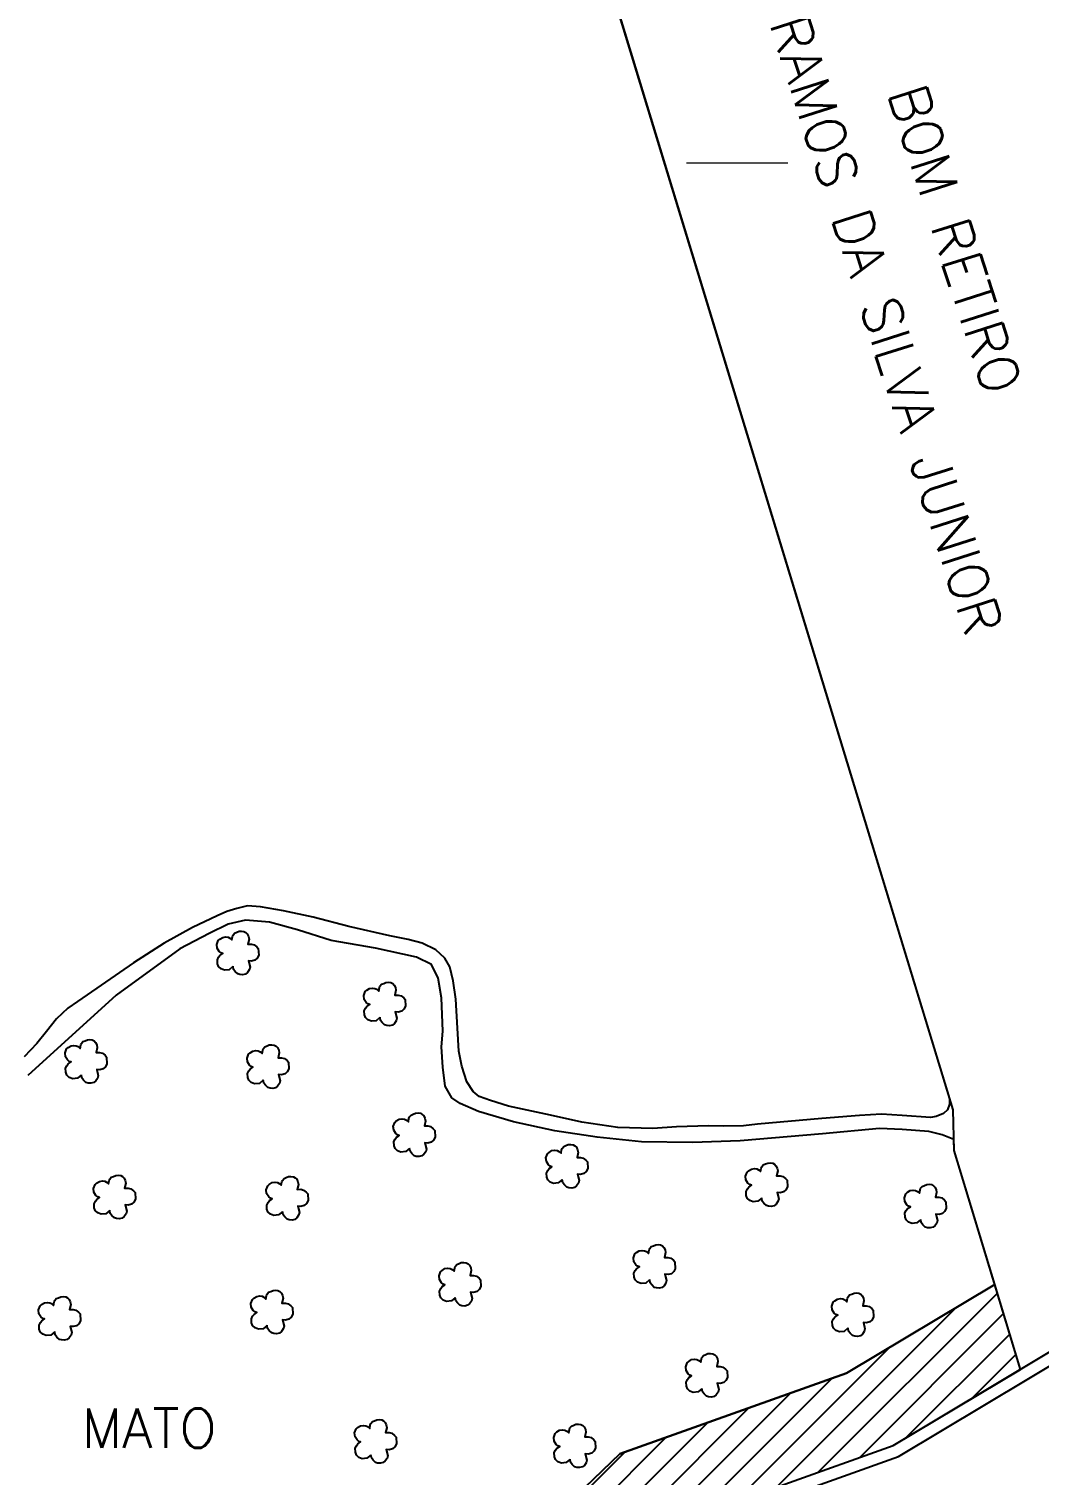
# Model space of a CAD drawing. Header units: millimetres. Extents: x 732555 to 734655, y 7802962 to 7805932.
# Drawn here: x 733941.8 to 734276.1, y 7804365.7 to 7804844.3 of the extents above; entities that cross this region are included whole.
import ezdxf

# ---------------------------------------------------------------- set-up
doc = ezdxf.new("R2010")
doc.units = ezdxf.units.MM
doc.linetypes.add('CONTINUO', pattern=[0])
for name, color, linetype in [('0114000267', 1, 'Continuous'), ('0114000267005', 5, 'Continuous'), ('APP', 1, 'Continuous'), ('CORREGO', 5, 'Continuous'), ('MATO', 3, 'Continuous'), ('TEXTO CONFRONTANTES', 7, 'Continuous')]:
    doc.layers.add(name, color=color, linetype=linetype)
doc.layers.add('MALHA', color=8, linetype='Continuous', lineweight=9)
doc.layers.add('TEXTO_DIVERSOS', color=7, linetype='Continuous', lineweight=5)
doc.styles.add('Simplex', font='simplex.shx')

msp = doc.modelspace()

# ---------------------------------------------------------------- hatches: boundary and pattern name
at = {"layer": 'APP', "linetype": 'Continuous'}
h = msp.add_hatch(dxfattribs=at)
h.set_pattern_fill('ANSI31', color=256, scale=50)
h.set_pattern_definition([(45, (-49.632, -43.423), (-4.4194173824, 4.4194173824), [])])
h.paths.add_polyline_path([(733410.27, 7804759.64), (733403.93, 7804778.77), (733397.7, 7804797.6), (733344.27, 7804799.87), (733355.33, 7804766.5), (733319.29, 7804710.04), (733255.45, 7804691.71), (733218.71, 7804609.03), (733187.55, 7804556.3), (733150.22, 7804521.45), (733055.07, 7804484.16), (732904.76, 7804398.19), (732891.74, 7804357.26), (732935.68, 7804295.84), (733002.8, 7804211.01), (733044.67, 7804161.66), (733064.66, 7804142.03), (733112.35, 7804135.47), (733244.82, 7804135.33), (733284.87, 7804054.76), (733316.31, 7803985.47), (733379.78, 7803990.51), (733504.74, 7804072.64), (733487.04, 7804096.91), (733369.73, 7804019.8), (733363.03, 7804020.18), (733369.09, 7804029.18), (733370.12, 7804037.91), (733367.73, 7804030.71), (733363.83, 7804025.38), (733358.26, 7804022.22), (733351.93, 7804021.78), (733346.22, 7804023.53), (733340.99, 7804026.69), (733326.28, 7804039.03), (733316.7, 7804051.19), (733310, 7804064.66), (733301, 7804084.78), (733291.04, 7804106.72), (733283.89, 7804120.99), (733280.99, 7804128.42), (733280.02, 7804141.31), (733281.72, 7804147.5), (733284.26, 7804153.87), (733286.55, 7804159.57), (733287.37, 7804164.38), (733287.18, 7804168.27), (733286.16, 7804170.91), (733284.48, 7804172.35), (733281.25, 7804173.01), (733276.95, 7804172.12), (733272.01, 7804169.56), (733267.25, 7804165.95), (733258.07, 7804158.22), (733248.65, 7804153.87), (733242.75, 7804154.56), (733229.47, 7804159.18), (733222.99, 7804161.3), (733200.46, 7804164.99), (733176.24, 7804168.38), (733161.12, 7804172.55), (733147.07, 7804173.64), (733132.26, 7804171.66), (733124.11, 7804171.3), (733108.09, 7804173.76), (733075.86, 7804188.75), (733060.83, 7804197.2), (733041.4, 7804213.19), (733023.47, 7804233.15), (733003.3, 7804259.11), (732990.67, 7804276.88), (732972.96, 7804302.16), (732955.6, 7804323.58), (732946.75, 7804335.21), (732941.21, 7804346.62), (732937.73, 7804365.82), (732939.2, 7804376.54), (732943.61, 7804388.54), (732951.81, 7804398.04), (732963.03, 7804405.01), (732992.25, 7804420.65), (733021.73, 7804436.94), (733063.83, 7804457.74), (733095.29, 7804472.14), (733129.3, 7804487.81), (733155.27, 7804498.01), (733168.79, 7804501.78), (733174.31, 7804502.59), (733188.35, 7804500.4), (733192.31, 7804498.88), (733203.44, 7804493.92), (733206.74, 7804493.06), (733212.83, 7804492.7), (733214.44, 7804493.49), (733218.85, 7804499), (733225.82, 7804512.96), (733234.31, 7804529.71), (733241.6, 7804538.95), (733246.75, 7804546.08), (733247.68, 7804549.28), (733247.8, 7804552.6), (733246.89, 7804555.87), (733245.57, 7804559.91), (733242.47, 7804569.65), (733242.36, 7804575.16), (733243.82, 7804581.03), (733249.8, 7804594.85), (733267.74, 7804631.37), (733274.13, 7804640.27), (733288.46, 7804654.59), (733302.09, 7804665.91), (733315.02, 7804674.42), (733333.39, 7804682.36), (733343.85, 7804686.89), (733355.74, 7804696.93), (733366.96, 7804705.02), (733371.7, 7804706.59), (733376.31, 7804706.44)])
h.paths.add_polyline_path([(733883.15, 7804225.56), (733942.09, 7804233.67), (734082.37, 7804282.42), (734110.69, 7804306.12), (734156.11, 7804349.81), (734227.8, 7804375.4), (734269.92, 7804400.62), (734261.4, 7804428.78), (734212.37, 7804399.42), (734137.4, 7804372.66), (734088.08, 7804325.23), (734064.77, 7804305.71), (733930.46, 7804259.04), (733875.49, 7804243.27), (733870.06, 7804242.84), (733844.82, 7804239.55), (733827.78, 7804237.97), (733809.55, 7804237.18), (733806.89, 7804237.48), (733750.62, 7804228.43), (733750.09, 7804225.5), (733748.06, 7804221.66), (733745.78, 7804218.66), (733742.09, 7804216.44), (733735.66, 7804216.42), (733723.19, 7804216.85), (733713.77, 7804217.66), (733703.54, 7804219.17), (733684.45, 7804221.63), (733668.61, 7804222.14), (733655.15, 7804221.17), (733636.35, 7804216.37), (733624.23, 7804211.73), (733612.25, 7804206.53), (733594.89, 7804197.6), (733584.88, 7804190.59), (733580.96, 7804186.48), (733573.83, 7804176.51), (733565.14, 7804164.52), (733554.99, 7804153.54), (733541.63, 7804143.38), (733535, 7804138.31), (733529.6, 7804132.81), (733520.52, 7804122.87), (733515.53, 7804119.56), (733509.36, 7804118.2), (733498.48, 7804121.43), (733487.92, 7804127.81), (733482.92, 7804131.49), (733480.3, 7804134.42), (733482.59, 7804116.19), (733487.04, 7804096.91), (733504.74, 7804072.64), (733541.19, 7804123.42), (733595.61, 7804159.12), (733601.92, 7804188.14), (733661.71, 7804181.3), (733681.36, 7804205.84), (733755.44, 7804201.65), (733818.25, 7804211.75)])

# ---------------------------------------------------------------- linework, layer by layer
at = {"layer": '0114000267'}
msp.add_lwpolyline([(733541.19, 7804123.42), (733595.61, 7804159.12), (733601.92, 7804188.14), (733661.71, 7804181.3), (733681.36, 7804205.84), (733755.44, 7804201.65), (733818.25, 7804211.75), (733883.15, 7804225.56), (733942.09, 7804233.67), (734082.37, 7804282.42), (734110.69, 7804306.12), (734156.11, 7804349.81), (734227.8, 7804375.4), (734269.92, 7804400.62), (734247.99, 7804473.06), (734247.62, 7804486.52), (734107.02, 7804948.01)], dxfattribs=at)
at = {"layer": '0114000267005'}
msp.add_lwpolyline([(734110.17, 7804937.68), (734246.49, 7804490.21), (734246.42, 7804488.39), (734245.74, 7804486.54), (734244.45, 7804485.33), (734242.03, 7804484.28), (734240.1, 7804483.99), (734230.81, 7804484.71), (734223.98, 7804485.15), (734216.64, 7804484.71), (734204.22, 7804483.64), (734182.91, 7804481.82), (734178.32, 7804481.27), (734171.8, 7804481.14), (734166.65, 7804481.24), (734156.08, 7804480.86), (734148.33, 7804480.38), (734136.66, 7804480.69), (734124.76, 7804482.41), (734114.4, 7804484.81), (734100.5, 7804487.79), (734094.53, 7804489.58), (734090.79, 7804490.95), (734088.77, 7804492.56), (734086.78, 7804495.86), (734085.03, 7804501), (734084.1, 7804505.94), (734083.65, 7804513.53), (734083.04, 7804523.13), (734082.25, 7804529.27), (734081.05, 7804533.87), (734079.4, 7804536.79), (734076.45, 7804539.5), (734071.95, 7804541.66), (734067.29, 7804542.9), (734061.28, 7804544.1), (734047.73, 7804547.22), (734035.89, 7804550.27), (734026.11, 7804552.4), (734018.46, 7804553.7), (734014.14, 7804554.01), (734010.64, 7804553.15), (734007.28, 7804552.23), (734004.12, 7804550.75), (733995.99, 7804546.94), (733986.62, 7804541.66), (733976.4, 7804535.24), (733961.1, 7804524.57), (733954.71, 7804520.15), (733950.97, 7804516.68), (733947.61, 7804512.46), (733944.39, 7804508.45), (733940.27, 7804504.09)], dxfattribs=at)
at = {"layer": 'APP', "linetype": 'Continuous', "flags": 128}
msp.add_lwpolyline([(734156.11, 7804349.81), (734227.8, 7804375.4), (734269.92, 7804400.62), (734261.4, 7804428.78), (734212.37, 7804399.42), (734137.4, 7804372.66), (734088.08, 7804325.23)], dxfattribs=at)
at = {"layer": 'CORREGO', "elevation": 504.69}
for points in [[(733316.31, 7803985.47), (733379.78, 7803990.51), (733504.74, 7804072.64), (733541.19, 7804123.42), (733595.61, 7804159.12), (733601.92, 7804188.14), (733661.71, 7804181.3), (733681.36, 7804205.84), (733755.44, 7804201.65), (733818.25, 7804211.75), (733883.15, 7804225.56), (733942.09, 7804233.67), (734082.37, 7804282.42), (734110.69, 7804306.12), (734156.11, 7804349.81), (734227.8, 7804375.4), (734327.83, 7804435.3)], [(733318.06, 7803981.6), (733381.12, 7803986.6), (733507.55, 7804069.7), (733544, 7804120.48), (733599.18, 7804156.67), (733605.06, 7804183.75), (733663.45, 7804177.07), (733683.19, 7804201.73), (733755.65, 7804197.63), (733818.72, 7804207.77), (733883.84, 7804221.62), (733943.3, 7804229.86), (734084.37, 7804278.88), (734113.36, 7804303.15), (734158.26, 7804346.33), (734229.52, 7804371.76), (734329.88, 7804431.87)]]:
    msp.add_lwpolyline(points, dxfattribs=at)
at = {"layer": 'MALHA', "linetype": 'Continuous'}
msp.add_line((734159.47, 7804800), (734193, 7804800), dxfattribs=at)
at = {"layer": 'MATO', "linetype": 'Continuous', "flags": 128}
msp.add_lwpolyline([(734088.08, 7804325.23), (734137.4, 7804372.66), (734212.37, 7804399.42), (734261.4, 7804428.78), (734247.99, 7804473.06), (734247.89, 7804476.71), (734244.06, 7804478.27), (734239.56, 7804479.35), (734230.76, 7804480.06), (734223.28, 7804480.4), (734204.43, 7804478.64), (734177.16, 7804476.23), (734161.35, 7804475.76), (734144.49, 7804475.9), (734129.86, 7804477.51), (734115.8, 7804479.54), (734102.17, 7804482.62), (734090.61, 7804486.03), (734084.55, 7804488.59), (734081.81, 7804490.53), (734079.58, 7804494.41), (734078.78, 7804500.71), (734078.4, 7804507.43), (734078.78, 7804512.54), (734078.35, 7804523.57), (734077.22, 7804530.16), (734075.03, 7804534.64), (734070.06, 7804537.06), (734056.49, 7804540.09), (734041.82, 7804542.64), (734030.67, 7804546.15), (734021.46, 7804548.7), (734013.46, 7804549.3), (734007.77, 7804547.97), (734001.46, 7804544.94), (733991.77, 7804539.85), (733970.68, 7804524.46), (733941.47, 7804497.91)], dxfattribs=at)
at = {"layer": 'MATO', "linetype": 'CONTINUO'}
for points in [[(734009.35, 7804533.98, 0), (734008.1, 7804532.93, 0), (734006.52, 7804532.75, 0), (734005.39, 7804533.19, 0), (734004.59, 7804533.97, 0), (734004.26, 7804534.88, 0), (734004.17, 7804536.21, 0), (734004.6, 7804537.05, 0), (734005.05, 7804537.67, 0), (734005.97, 7804538.29, 0), (734005.39, 7804538.48, 0), (734004.81, 7804538.95, 0), (734004.14, 7804540.01, 0), (734004.02, 7804541.27, 0), (734004.5, 7804542.59, 0), (734005.01, 7804543.06, 0), (734005.95, 7804543.63, 0), (734006.92, 7804543.76, 0), (734007.7, 7804543.65, 0), (734008.32, 7804543.36, 0), (734009, 7804542.76, 0), (734009.2, 7804543.91, 0), (734009.38, 7804544.38, 0), (734009.88, 7804545.02, 0), (734010.63, 7804545.29, 0), (734011.37, 7804545.62, 0), (734012.2, 7804545.7, 0), (734012.98, 7804545.58, 0), (734013.61, 7804545.25, 0), (734014.09, 7804544.74, 0), (734014.5, 7804543.92, 0), (734014.66, 7804543.01, 0), (734014.28, 7804541.4, 0), (734015.42, 7804541.42, 0), (734016.35, 7804541.19, 0), (734017.24, 7804540.49, 0), (734017.73, 7804539.93, 0), (734017.86, 7804537.7, 0), (734017.31, 7804536.71, 0), (734016.59, 7804536.04, 0), (734015.45, 7804535.74, 0), (734014.45, 7804535.83, 0), (734014.98, 7804533.75, 0), (734014.74, 7804532.86, 0), (734014.14, 7804532.02, 0), (734013.47, 7804531.49, 0), (734012.53, 7804531.26, 0), (734011.6, 7804531.31, 0), (734010.9, 7804531.51, 0), (734010.1, 7804532.3, 0), (734009.56, 7804533.01, 0), (734009.39, 7804534.09, 0)], [(734057.96, 7804517.08, 0), (734056.71, 7804516.03, 0), (734055.13, 7804515.85, 0), (734054, 7804516.29, 0), (734053.2, 7804517.08, 0), (734052.87, 7804517.98, 0), (734052.78, 7804519.31, 0), (734053.21, 7804520.15, 0), (734053.66, 7804520.78, 0), (734054.58, 7804521.39, 0), (734054, 7804521.58, 0), (734053.42, 7804522.05, 0), (734052.75, 7804523.11, 0), (734052.63, 7804524.38, 0), (734053.11, 7804525.69, 0), (734053.63, 7804526.17, 0), (734054.56, 7804526.73, 0), (734055.53, 7804526.86, 0), (734056.32, 7804526.75, 0), (734056.93, 7804526.47, 0), (734057.61, 7804525.86, 0), (734057.81, 7804527.02, 0), (734057.99, 7804527.48, 0), (734058.49, 7804528.12, 0), (734059.25, 7804528.4, 0), (734059.98, 7804528.72, 0), (734060.81, 7804528.8, 0), (734061.59, 7804528.69, 0), (734062.22, 7804528.35, 0), (734062.7, 7804527.84, 0), (734063.11, 7804527.03, 0), (734063.27, 7804526.12, 0), (734062.9, 7804524.5, 0), (734064.03, 7804524.52, 0), (734064.97, 7804524.29, 0), (734065.85, 7804523.59, 0), (734066.34, 7804523.03, 0), (734066.47, 7804520.81, 0), (734065.93, 7804519.81, 0), (734065.2, 7804519.15, 0), (734064.06, 7804518.84, 0), (734063.06, 7804518.93, 0), (734063.59, 7804516.85, 0), (734063.35, 7804515.96, 0), (734062.75, 7804515.12, 0), (734062.09, 7804514.59, 0), (734061.14, 7804514.36, 0), (734060.21, 7804514.42, 0), (734059.51, 7804514.62, 0), (734058.71, 7804515.4, 0), (734058.17, 7804516.11, 0), (734058, 7804517.19, 0)], [(733959.15, 7804498.07, 0), (733957.91, 7804497.03, 0), (733956.32, 7804496.84, 0), (733955.19, 7804497.28, 0), (733954.39, 7804498.07, 0), (733954.06, 7804498.97, 0), (733953.97, 7804500.3, 0), (733954.4, 7804501.14, 0), (733954.86, 7804501.77, 0), (733955.77, 7804502.39, 0), (733955.19, 7804502.57, 0), (733954.62, 7804503.04, 0), (733953.94, 7804504.1, 0), (733953.82, 7804505.37, 0), (733954.31, 7804506.68, 0), (733954.82, 7804507.16, 0), (733955.75, 7804507.72, 0), (733956.73, 7804507.86, 0), (733957.51, 7804507.74, 0), (733958.13, 7804507.46, 0), (733958.8, 7804506.85, 0), (733959.01, 7804508.01, 0), (733959.18, 7804508.47, 0), (733959.69, 7804509.11, 0), (733960.44, 7804509.39, 0), (733961.17, 7804509.71, 0), (733962, 7804509.79, 0), (733962.78, 7804509.68, 0), (733963.42, 7804509.34, 0), (733963.89, 7804508.83, 0), (733964.3, 7804508.02, 0), (733964.46, 7804507.11, 0), (733964.09, 7804505.49, 0), (733965.22, 7804505.51, 0), (733966.16, 7804505.28, 0), (733967.04, 7804504.58, 0), (733967.53, 7804504.02, 0), (733967.66, 7804501.8, 0), (733967.12, 7804500.8, 0), (733966.39, 7804500.14, 0), (733965.25, 7804499.83, 0), (733964.25, 7804499.92, 0), (733964.79, 7804497.84, 0), (733964.54, 7804496.96, 0), (733963.94, 7804496.11, 0), (733963.28, 7804495.58, 0), (733962.34, 7804495.35, 0), (733961.41, 7804495.41, 0), (733960.71, 7804495.61, 0), (733959.9, 7804496.39, 0), (733959.36, 7804497.1, 0), (733959.19, 7804498.18, 0)], [(734019.35, 7804496.36, 0), (734018.1, 7804495.31, 0), (734016.51, 7804495.13, 0), (734015.38, 7804495.57, 0), (734014.58, 7804496.35, 0), (734014.25, 7804497.25, 0), (734014.16, 7804498.59, 0), (734014.6, 7804499.43, 0), (734015.05, 7804500.05, 0), (734015.96, 7804500.67, 0), (734015.38, 7804500.85, 0), (734014.81, 7804501.33, 0), (734014.14, 7804502.39, 0), (734014.01, 7804503.65, 0), (734014.5, 7804504.97, 0), (734015.01, 7804505.44, 0), (734015.94, 7804506.01, 0), (734016.92, 7804506.14, 0), (734017.7, 7804506.03, 0), (734018.32, 7804505.74, 0), (734019, 7804505.14, 0), (734019.2, 7804506.29, 0), (734019.37, 7804506.75, 0), (734019.88, 7804507.39, 0), (734020.63, 7804507.67, 0), (734021.37, 7804508, 0), (734022.19, 7804508.07, 0), (734022.97, 7804507.96, 0), (734023.61, 7804507.63, 0), (734024.08, 7804507.12, 0), (734024.49, 7804506.3, 0), (734024.66, 7804505.39, 0), (734024.28, 7804503.78, 0), (734025.41, 7804503.79, 0), (734026.35, 7804503.57, 0), (734027.23, 7804502.87, 0), (734027.72, 7804502.31, 0), (734027.86, 7804500.08, 0), (734027.31, 7804499.08, 0), (734026.59, 7804498.42, 0), (734025.44, 7804498.12, 0), (734024.44, 7804498.2, 0), (734024.98, 7804496.12, 0), (734024.73, 7804495.24, 0), (734024.13, 7804494.39, 0), (734023.47, 7804493.87, 0), (734022.53, 7804493.63, 0), (734021.6, 7804493.69, 0), (734020.9, 7804493.89, 0), (734020.1, 7804494.68, 0), (734019.55, 7804495.39, 0), (734019.39, 7804496.46, 0)], [(734067.74, 7804473.78, 0), (734066.49, 7804472.74, 0), (734064.9, 7804472.55, 0), (734063.77, 7804472.99, 0), (734062.97, 7804473.78, 0), (734062.64, 7804474.68, 0), (734062.55, 7804476.01, 0), (734062.98, 7804476.86, 0), (734063.44, 7804477.48, 0), (734064.35, 7804478.1, 0), (734063.77, 7804478.28, 0), (734063.2, 7804478.75, 0), (734062.53, 7804479.82, 0), (734062.4, 7804481.08, 0), (734062.89, 7804482.4, 0), (734063.4, 7804482.87, 0), (734064.33, 7804483.44, 0), (734065.31, 7804483.57, 0), (734066.09, 7804483.45, 0), (734066.71, 7804483.17, 0), (734067.39, 7804482.56, 0), (734067.59, 7804483.72, 0), (734067.76, 7804484.18, 0), (734068.27, 7804484.82, 0), (734069.02, 7804485.1, 0), (734069.76, 7804485.42, 0), (734070.58, 7804485.5, 0), (734071.36, 7804485.39, 0), (734072, 7804485.05, 0), (734072.47, 7804484.54, 0), (734072.88, 7804483.73, 0), (734073.05, 7804482.82, 0), (734072.67, 7804481.2, 0), (734073.8, 7804481.22, 0), (734074.74, 7804481, 0), (734075.62, 7804480.3, 0), (734076.11, 7804479.74, 0), (734076.25, 7804477.51, 0), (734075.7, 7804476.51, 0), (734074.98, 7804475.85, 0), (734073.83, 7804475.54, 0), (734072.83, 7804475.63, 0), (734073.37, 7804473.55, 0), (734073.12, 7804472.67, 0), (734072.52, 7804471.82, 0), (734071.86, 7804471.29, 0), (734070.92, 7804471.06, 0), (734069.99, 7804471.12, 0), (734069.29, 7804471.32, 0), (734068.49, 7804472.1, 0), (734067.94, 7804472.81, 0), (734067.77, 7804473.89, 0)], [(734118.25, 7804463.38, 0), (734117, 7804462.33, 0), (734115.42, 7804462.14, 0), (734114.29, 7804462.58, 0), (734113.49, 7804463.37, 0), (734113.16, 7804464.27, 0), (734113.07, 7804465.61, 0), (734113.5, 7804466.45, 0), (734113.95, 7804467.07, 0), (734114.87, 7804467.69, 0), (734114.29, 7804467.87, 0), (734113.71, 7804468.35, 0), (734113.04, 7804469.41, 0), (734112.92, 7804470.67, 0), (734113.41, 7804471.99, 0), (734113.92, 7804472.46, 0), (734114.85, 7804473.03, 0), (734115.82, 7804473.16, 0), (734116.61, 7804473.05, 0), (734117.22, 7804472.76, 0), (734117.9, 7804472.16, 0), (734118.1, 7804473.31, 0), (734118.28, 7804473.77, 0), (734118.78, 7804474.41, 0), (734119.54, 7804474.69, 0), (734120.27, 7804475.02, 0), (734121.1, 7804475.09, 0), (734121.88, 7804474.98, 0), (734122.51, 7804474.64, 0), (734122.99, 7804474.13, 0), (734123.4, 7804473.32, 0), (734123.56, 7804472.41, 0), (734123.19, 7804470.79, 0), (734124.32, 7804470.81, 0), (734125.26, 7804470.59, 0), (734126.14, 7804469.89, 0), (734126.63, 7804469.33, 0), (734126.76, 7804467.1, 0), (734126.22, 7804466.1, 0), (734125.49, 7804465.44, 0), (734124.35, 7804465.13, 0), (734123.35, 7804465.22, 0), (734123.88, 7804463.14, 0), (734123.64, 7804462.26, 0), (734123.04, 7804461.41, 0), (734122.38, 7804460.88, 0), (734121.43, 7804460.65, 0), (734120.5, 7804460.71, 0), (734119.8, 7804460.91, 0), (734119, 7804461.7, 0), (734118.46, 7804462.41, 0), (734118.29, 7804463.48, 0)], [(733968.56, 7804453.21, 0), (733967.31, 7804452.17, 0), (733965.73, 7804451.98, 0), (733964.6, 7804452.42, 0), (733963.79, 7804453.21, 0), (733963.46, 7804454.11, 0), (733963.37, 7804455.45, 0), (733963.81, 7804456.29, 0), (733964.26, 7804456.91, 0), (733965.17, 7804457.53, 0), (733964.59, 7804457.71, 0), (733964.02, 7804458.19, 0), (733963.35, 7804459.25, 0), (733963.23, 7804460.51, 0), (733963.71, 7804461.83, 0), (733964.22, 7804462.3, 0), (733965.15, 7804462.87, 0), (733966.13, 7804463, 0), (733966.91, 7804462.89, 0), (733967.53, 7804462.6, 0), (733968.21, 7804462, 0), (733968.41, 7804463.15, 0), (733968.58, 7804463.61, 0), (733969.09, 7804464.25, 0), (733969.84, 7804464.53, 0), (733970.58, 7804464.86, 0), (733971.4, 7804464.93, 0), (733972.19, 7804464.82, 0), (733972.82, 7804464.48, 0), (733973.29, 7804463.97, 0), (733973.71, 7804463.16, 0), (733973.87, 7804462.25, 0), (733973.49, 7804460.63, 0), (733974.63, 7804460.65, 0), (733975.56, 7804460.43, 0), (733976.45, 7804459.73, 0), (733976.94, 7804459.17, 0), (733977.07, 7804456.94, 0), (733976.52, 7804455.94, 0), (733975.8, 7804455.28, 0), (733974.66, 7804454.97, 0), (733973.66, 7804455.06, 0), (733974.19, 7804452.98, 0), (733973.95, 7804452.1, 0), (733973.34, 7804451.25, 0), (733972.68, 7804450.72, 0), (733971.74, 7804450.49, 0), (733970.81, 7804450.55, 0), (733970.11, 7804450.75, 0), (733969.31, 7804451.54, 0), (733968.76, 7804452.25, 0), (733968.6, 7804453.32, 0)], [(734184.3, 7804457.3, 0), (734183.05, 7804456.26, 0), (734181.47, 7804456.07, 0), (734180.34, 7804456.51, 0), (734179.53, 7804457.3, 0), (734179.2, 7804458.2, 0), (734179.11, 7804459.53, 0), (734179.55, 7804460.37, 0), (734180, 7804461, 0), (734180.91, 7804461.62, 0), (734180.33, 7804461.8, 0), (734179.76, 7804462.27, 0), (734179.09, 7804463.33, 0), (734178.97, 7804464.6, 0), (734179.45, 7804465.91, 0), (734179.96, 7804466.39, 0), (734180.89, 7804466.95, 0), (734181.87, 7804467.09, 0), (734182.65, 7804466.97, 0), (734183.27, 7804466.69, 0), (734183.95, 7804466.08, 0), (734184.15, 7804467.24, 0), (734184.32, 7804467.7, 0), (734184.83, 7804468.34, 0), (734185.58, 7804468.62, 0), (734186.32, 7804468.94, 0), (734187.14, 7804469.02, 0), (734187.93, 7804468.91, 0), (734188.56, 7804468.57, 0), (734189.03, 7804468.06, 0), (734189.45, 7804467.25, 0), (734189.61, 7804466.34, 0), (734189.23, 7804464.72, 0), (734190.37, 7804464.74, 0), (734191.3, 7804464.51, 0), (734192.19, 7804463.81, 0), (734192.68, 7804463.25, 0), (734192.81, 7804461.03, 0), (734192.26, 7804460.03, 0), (734191.54, 7804459.37, 0), (734190.4, 7804459.06, 0), (734189.4, 7804459.15, 0), (734189.93, 7804457.07, 0), (734189.69, 7804456.19, 0), (734189.08, 7804455.34, 0), (734188.42, 7804454.81, 0), (734187.48, 7804454.58, 0), (734186.55, 7804454.64, 0), (734185.85, 7804454.84, 0), (734185.05, 7804455.62, 0), (734184.5, 7804456.33, 0), (734184.34, 7804457.41, 0)], [(734025.7, 7804452.79, 0), (734024.45, 7804451.74, 0), (734022.86, 7804451.56, 0), (734021.73, 7804452, 0), (734020.93, 7804452.79, 0), (734020.6, 7804453.69, 0), (734020.51, 7804455.02, 0), (734020.94, 7804455.86, 0), (734021.4, 7804456.49, 0), (734022.31, 7804457.1, 0), (734021.73, 7804457.29, 0), (734021.16, 7804457.76, 0), (734020.48, 7804458.82, 0), (734020.36, 7804460.09, 0), (734020.85, 7804461.4, 0), (734021.36, 7804461.88, 0), (734022.29, 7804462.44, 0), (734023.27, 7804462.57, 0), (734024.05, 7804462.46, 0), (734024.67, 7804462.18, 0), (734025.34, 7804461.57, 0), (734025.55, 7804462.73, 0), (734025.72, 7804463.19, 0), (734026.23, 7804463.83, 0), (734026.98, 7804464.11, 0), (734027.71, 7804464.43, 0), (734028.54, 7804464.51, 0), (734029.32, 7804464.4, 0), (734029.96, 7804464.06, 0), (734030.43, 7804463.55, 0), (734030.84, 7804462.74, 0), (734031.01, 7804461.83, 0), (734030.63, 7804460.21, 0), (734031.76, 7804460.23, 0), (734032.7, 7804460, 0), (734033.58, 7804459.3, 0), (734034.07, 7804458.74, 0), (734034.21, 7804456.52, 0), (734033.66, 7804455.52, 0), (734032.93, 7804454.86, 0), (734031.79, 7804454.55, 0), (734030.79, 7804454.64, 0), (734031.33, 7804452.56, 0), (734031.08, 7804451.67, 0), (734030.48, 7804450.83, 0), (734029.82, 7804450.3, 0), (734028.88, 7804450.07, 0), (734027.95, 7804450.13, 0), (734027.25, 7804450.32, 0), (734026.45, 7804451.11, 0), (734025.9, 7804451.82, 0), (734025.73, 7804452.9, 0)], [(734236.87, 7804450.17, 0), (734235.62, 7804449.13, 0), (734234.04, 7804448.94, 0), (734232.91, 7804449.38, 0), (734232.11, 7804450.17, 0), (734231.78, 7804451.07, 0), (734231.69, 7804452.41, 0), (734232.12, 7804453.25, 0), (734232.58, 7804453.87, 0), (734233.49, 7804454.49, 0), (734232.91, 7804454.67, 0), (734232.34, 7804455.15, 0), (734231.66, 7804456.21, 0), (734231.54, 7804457.47, 0), (734232.03, 7804458.79, 0), (734232.54, 7804459.26, 0), (734233.47, 7804459.83, 0), (734234.45, 7804459.96, 0), (734235.23, 7804459.85, 0), (734235.84, 7804459.56, 0), (734236.52, 7804458.96, 0), (734236.72, 7804460.11, 0), (734236.9, 7804460.57, 0), (734237.4, 7804461.21, 0), (734238.16, 7804461.49, 0), (734238.89, 7804461.82, 0), (734239.72, 7804461.89, 0), (734240.5, 7804461.78, 0), (734241.14, 7804461.44, 0), (734241.61, 7804460.93, 0), (734242.02, 7804460.12, 0), (734242.18, 7804459.21, 0), (734241.81, 7804457.59, 0), (734242.94, 7804457.61, 0), (734243.88, 7804457.39, 0), (734244.76, 7804456.69, 0), (734245.25, 7804456.13, 0), (734245.38, 7804453.9, 0), (734244.84, 7804452.9, 0), (734244.11, 7804452.24, 0), (734242.97, 7804451.93, 0), (734241.97, 7804452.02, 0), (734242.5, 7804449.94, 0), (734242.26, 7804449.06, 0), (734241.66, 7804448.21, 0), (734241, 7804447.68, 0), (734240.06, 7804447.45, 0), (734239.12, 7804447.51, 0), (734238.42, 7804447.71, 0), (734237.62, 7804448.49, 0), (734237.08, 7804449.2, 0), (734236.91, 7804450.28, 0)], [(734147.2, 7804430.25, 0), (734145.95, 7804429.2, 0), (734144.37, 7804429.02, 0), (734143.24, 7804429.46, 0), (734142.44, 7804430.24, 0), (734142.11, 7804431.15, 0), (734142.02, 7804432.48, 0), (734142.45, 7804433.32, 0), (734142.91, 7804433.94, 0), (734143.82, 7804434.56, 0), (734143.24, 7804434.75, 0), (734142.67, 7804435.22, 0), (734141.99, 7804436.28, 0), (734141.87, 7804437.54, 0), (734142.36, 7804438.86, 0), (734142.87, 7804439.33, 0), (734143.8, 7804439.9, 0), (734144.78, 7804440.03, 0), (734145.56, 7804439.92, 0), (734146.17, 7804439.63, 0), (734146.85, 7804439.03, 0), (734147.06, 7804440.18, 0), (734147.23, 7804440.64, 0), (734147.73, 7804441.29, 0), (734148.49, 7804441.56, 0), (734149.22, 7804441.89, 0), (734150.05, 7804441.96, 0), (734150.83, 7804441.85, 0), (734151.47, 7804441.52, 0), (734151.94, 7804441.01, 0), (734152.35, 7804440.19, 0), (734152.51, 7804439.28, 0), (734152.14, 7804437.67, 0), (734153.27, 7804437.68, 0), (734154.21, 7804437.46, 0), (734155.09, 7804436.76, 0), (734155.58, 7804436.2, 0), (734155.71, 7804433.97, 0), (734155.17, 7804432.98, 0), (734154.44, 7804432.31, 0), (734153.3, 7804432.01, 0), (734152.3, 7804432.1, 0), (734152.83, 7804430.02, 0), (734152.59, 7804429.13, 0), (734151.99, 7804428.28, 0), (734151.33, 7804427.76, 0), (734150.39, 7804427.53, 0), (734149.45, 7804427.58, 0), (734148.75, 7804427.78, 0), (734147.95, 7804428.57, 0), (734147.41, 7804429.28, 0), (734147.24, 7804430.35, 0)], [(734082.87, 7804424.33, 0), (734081.62, 7804423.28, 0), (734080.04, 7804423.1, 0), (734078.91, 7804423.53, 0), (734078.11, 7804424.32, 0), (734077.78, 7804425.22, 0), (734077.69, 7804426.56, 0), (734078.12, 7804427.4, 0), (734078.57, 7804428.02, 0), (734079.49, 7804428.64, 0), (734078.91, 7804428.82, 0), (734078.33, 7804429.3, 0), (734077.66, 7804430.36, 0), (734077.54, 7804431.62, 0), (734078.02, 7804432.94, 0), (734078.54, 7804433.41, 0), (734079.47, 7804433.98, 0), (734080.44, 7804434.11, 0), (734081.23, 7804434, 0), (734081.84, 7804433.71, 0), (734082.52, 7804433.11, 0), (734082.72, 7804434.26, 0), (734082.9, 7804434.72, 0), (734083.4, 7804435.36, 0), (734084.15, 7804435.64, 0), (734084.89, 7804435.97, 0), (734085.72, 7804436.04, 0), (734086.5, 7804435.93, 0), (734087.13, 7804435.59, 0), (734087.61, 7804435.09, 0), (734088.02, 7804434.27, 0), (734088.18, 7804433.36, 0), (734087.8, 7804431.75, 0), (734088.94, 7804431.76, 0), (734089.88, 7804431.54, 0), (734090.76, 7804430.84, 0), (734091.25, 7804430.28, 0), (734091.38, 7804428.05, 0), (734090.84, 7804427.05, 0), (734090.11, 7804426.39, 0), (734088.97, 7804426.09, 0), (734087.97, 7804426.17, 0), (734088.5, 7804424.09, 0), (734088.26, 7804423.21, 0), (734087.66, 7804422.36, 0), (734086.99, 7804421.84, 0), (734086.05, 7804421.6, 0), (734085.12, 7804421.66, 0), (734084.42, 7804421.86, 0), (734083.62, 7804422.65, 0), (734083.08, 7804423.36, 0), (734082.91, 7804424.43, 0)], [(734020.62, 7804415.15, 0), (734019.37, 7804414.1, 0), (734017.78, 7804413.92, 0), (734016.65, 7804414.36, 0), (734015.85, 7804415.14, 0), (734015.52, 7804416.05, 0), (734015.43, 7804417.38, 0), (734015.86, 7804418.22, 0), (734016.32, 7804418.84, 0), (734017.23, 7804419.46, 0), (734016.65, 7804419.65, 0), (734016.08, 7804420.12, 0), (734015.41, 7804421.18, 0), (734015.28, 7804422.44, 0), (734015.77, 7804423.76, 0), (734016.28, 7804424.23, 0), (734017.21, 7804424.8, 0), (734018.19, 7804424.93, 0), (734018.97, 7804424.82, 0), (734019.59, 7804424.53, 0), (734020.27, 7804423.93, 0), (734020.47, 7804425.08, 0), (734020.64, 7804425.55, 0), (734021.15, 7804426.19, 0), (734021.9, 7804426.46, 0), (734022.64, 7804426.79, 0), (734023.46, 7804426.86, 0), (734024.24, 7804426.75, 0), (734024.88, 7804426.42, 0), (734025.35, 7804425.91, 0), (734025.76, 7804425.09, 0), (734025.93, 7804424.18, 0), (734025.55, 7804422.57, 0), (734026.68, 7804422.59, 0), (734027.62, 7804422.36, 0), (734028.5, 7804421.66, 0), (734028.99, 7804421.1, 0), (734029.13, 7804418.87, 0), (734028.58, 7804417.88, 0), (734027.86, 7804417.21, 0), (734026.71, 7804416.91, 0), (734025.71, 7804417, 0), (734026.25, 7804414.92, 0), (734026, 7804414.03, 0), (734025.4, 7804413.19, 0), (734024.74, 7804412.66, 0), (734023.8, 7804412.43, 0), (734022.87, 7804412.48, 0), (734022.17, 7804412.68, 0), (734021.37, 7804413.47, 0), (734020.82, 7804414.18, 0), (734020.65, 7804415.26, 0)], [(733950.36, 7804413.03, 0), (733949.11, 7804411.99, 0), (733947.53, 7804411.8, 0), (733946.4, 7804412.24, 0), (733945.6, 7804413.03, 0), (733945.26, 7804413.93, 0), (733945.18, 7804415.26, 0), (733945.61, 7804416.11, 0), (733946.06, 7804416.73, 0), (733946.98, 7804417.35, 0), (733946.39, 7804417.53, 0), (733945.82, 7804418, 0), (733945.15, 7804419.07, 0), (733945.03, 7804420.33, 0), (733945.51, 7804421.65, 0), (733946.02, 7804422.12, 0), (733946.95, 7804422.69, 0), (733947.93, 7804422.82, 0), (733948.71, 7804422.71, 0), (733949.33, 7804422.42, 0), (733950.01, 7804421.81, 0), (733950.21, 7804422.97, 0), (733950.38, 7804423.43, 0), (733950.89, 7804424.07, 0), (733951.64, 7804424.35, 0), (733952.38, 7804424.67, 0), (733953.21, 7804424.75, 0), (733953.99, 7804424.64, 0), (733954.62, 7804424.3, 0), (733955.09, 7804423.79, 0), (733955.51, 7804422.98, 0), (733955.67, 7804422.07, 0), (733955.29, 7804420.45, 0), (733956.43, 7804420.47, 0), (733957.36, 7804420.25, 0), (733958.25, 7804419.55, 0), (733958.74, 7804418.99, 0), (733958.87, 7804416.76, 0), (733958.32, 7804415.76, 0), (733957.6, 7804415.1, 0), (733956.46, 7804414.79, 0), (733955.46, 7804414.88, 0), (733955.99, 7804412.8, 0), (733955.75, 7804411.92, 0), (733955.14, 7804411.07, 0), (733954.48, 7804410.54, 0), (733953.54, 7804410.31, 0), (733952.61, 7804410.37, 0), (733951.91, 7804410.57, 0), (733951.11, 7804411.35, 0), (733950.56, 7804412.06, 0), (733950.4, 7804413.14, 0)], [(734212.83, 7804414.27, 0), (734211.58, 7804413.22, 0), (734210, 7804413.04, 0), (734208.87, 7804413.48, 0), (734208.07, 7804414.26, 0), (734207.74, 7804415.17, 0), (734207.65, 7804416.5, 0), (734208.08, 7804417.34, 0), (734208.53, 7804417.96, 0), (734209.45, 7804418.58, 0), (734208.87, 7804418.77, 0), (734208.29, 7804419.24, 0), (734207.62, 7804420.3, 0), (734207.5, 7804421.56, 0), (734207.98, 7804422.88, 0), (734208.5, 7804423.35, 0), (734209.43, 7804423.92, 0), (734210.4, 7804424.05, 0), (734211.19, 7804423.94, 0), (734211.8, 7804423.65, 0), (734212.48, 7804423.05, 0), (734212.68, 7804424.2, 0), (734212.86, 7804424.67, 0), (734213.36, 7804425.31, 0), (734214.12, 7804425.58, 0), (734214.85, 7804425.91, 0), (734215.68, 7804425.98, 0), (734216.46, 7804425.87, 0), (734217.09, 7804425.54, 0), (734217.57, 7804425.03, 0), (734217.98, 7804424.21, 0), (734218.14, 7804423.3, 0), (734217.77, 7804421.69, 0), (734218.9, 7804421.71, 0), (734219.84, 7804421.48, 0), (734220.72, 7804420.78, 0), (734221.21, 7804420.22, 0), (734221.34, 7804417.99, 0), (734220.8, 7804417, 0), (734220.07, 7804416.33, 0), (734218.93, 7804416.03, 0), (734217.93, 7804416.12, 0), (734218.46, 7804414.04, 0), (734218.22, 7804413.15, 0), (734217.62, 7804412.3, 0), (734216.95, 7804411.78, 0), (734216.01, 7804411.55, 0), (734215.08, 7804411.6, 0), (734214.38, 7804411.8, 0), (734213.58, 7804412.59, 0), (734213.04, 7804413.3, 0), (734212.87, 7804414.38, 0)], [(734164.48, 7804394.2, 0), (734163.24, 7804393.16, 0), (734161.65, 7804392.97, 0), (734160.52, 7804393.41, 0), (734159.72, 7804394.2, 0), (734159.39, 7804395.1, 0), (734159.3, 7804396.43, 0), (734159.73, 7804397.28, 0), (734160.19, 7804397.9, 0), (734161.1, 7804398.52, 0), (734160.52, 7804398.7, 0), (734159.95, 7804399.17, 0), (734159.27, 7804400.24, 0), (734159.15, 7804401.5, 0), (734159.64, 7804402.81, 0), (734160.15, 7804403.29, 0), (734161.08, 7804403.86, 0), (734162.06, 7804403.99, 0), (734162.84, 7804403.87, 0), (734163.46, 7804403.59, 0), (734164.13, 7804402.98, 0), (734164.34, 7804404.14, 0), (734164.51, 7804404.6, 0), (734165.02, 7804405.24, 0), (734165.77, 7804405.52, 0), (734166.5, 7804405.84, 0), (734167.33, 7804405.92, 0), (734168.11, 7804405.81, 0), (734168.75, 7804405.47, 0), (734169.22, 7804404.96, 0), (734169.63, 7804404.15, 0), (734169.79, 7804403.24, 0), (734169.42, 7804401.62, 0), (734170.55, 7804401.64, 0), (734171.49, 7804401.41, 0), (734172.37, 7804400.72, 0), (734172.86, 7804400.16, 0), (734172.99, 7804397.93, 0), (734172.45, 7804396.93, 0), (734171.72, 7804396.27, 0), (734170.58, 7804395.96, 0), (734169.58, 7804396.05, 0), (734170.12, 7804393.97, 0), (734169.87, 7804393.09, 0), (734169.27, 7804392.24, 0), (734168.61, 7804391.71, 0), (734167.67, 7804391.48, 0), (734166.74, 7804391.54, 0), (734166.04, 7804391.74, 0), (734165.23, 7804392.52, 0), (734164.69, 7804393.23, 0), (734164.52, 7804394.31, 0)], [(734054.94, 7804372.3, 0), (734053.69, 7804371.26, 0), (734052.1, 7804371.07, 0), (734050.97, 7804371.51, 0), (734050.17, 7804372.3, 0), (734049.84, 7804373.2, 0), (734049.75, 7804374.53, 0), (734050.19, 7804375.37, 0), (734050.64, 7804376, 0), (734051.55, 7804376.61, 0), (734050.97, 7804376.8, 0), (734050.4, 7804377.27, 0), (734049.73, 7804378.33, 0), (734049.6, 7804379.6, 0), (734050.09, 7804380.91, 0), (734050.6, 7804381.39, 0), (734051.53, 7804381.95, 0), (734052.51, 7804382.09, 0), (734053.29, 7804381.97, 0), (734053.91, 7804381.69, 0), (734054.59, 7804381.08, 0), (734054.79, 7804382.24, 0), (734054.96, 7804382.7, 0), (734055.47, 7804383.34, 0), (734056.22, 7804383.62, 0), (734056.96, 7804383.94, 0), (734057.78, 7804384.02, 0), (734058.56, 7804383.91, 0), (734059.2, 7804383.57, 0), (734059.67, 7804383.06, 0), (734060.09, 7804382.25, 0), (734060.25, 7804381.34, 0), (734059.87, 7804379.72, 0), (734061, 7804379.74, 0), (734061.94, 7804379.51, 0), (734062.82, 7804378.81, 0), (734063.31, 7804378.25, 0), (734063.45, 7804376.03, 0), (734062.9, 7804375.03, 0), (734062.18, 7804374.37, 0), (734061.03, 7804374.06, 0), (734060.03, 7804374.15, 0), (734060.57, 7804372.07, 0), (734060.32, 7804371.18, 0), (734059.72, 7804370.34, 0), (734059.06, 7804369.81, 0), (734058.12, 7804369.58, 0), (734057.19, 7804369.64, 0), (734056.49, 7804369.84, 0), (734055.69, 7804370.62, 0), (734055.14, 7804371.33, 0), (734054.98, 7804372.41, 0)], [(734120.83, 7804370.85, 0), (734119.59, 7804369.8, 0), (734118, 7804369.62, 0), (734116.87, 7804370.05, 0), (734116.07, 7804370.84, 0), (734115.74, 7804371.74, 0), (734115.65, 7804373.08, 0), (734116.08, 7804373.92, 0), (734116.54, 7804374.54, 0), (734117.45, 7804375.16, 0), (734116.87, 7804375.34, 0), (734116.3, 7804375.82, 0), (734115.62, 7804376.88, 0), (734115.5, 7804378.14, 0), (734115.99, 7804379.46, 0), (734116.5, 7804379.93, 0), (734117.43, 7804380.5, 0), (734118.41, 7804380.63, 0), (734119.19, 7804380.52, 0), (734119.81, 7804380.23, 0), (734120.48, 7804379.63, 0), (734120.69, 7804380.78, 0), (734120.86, 7804381.24, 0), (734121.37, 7804381.88, 0), (734122.12, 7804382.16, 0), (734122.85, 7804382.49, 0), (734123.68, 7804382.56, 0), (734124.46, 7804382.45, 0), (734125.1, 7804382.11, 0), (734125.57, 7804381.6, 0), (734125.98, 7804380.79, 0), (734126.14, 7804379.88, 0), (734125.77, 7804378.26, 0), (734126.9, 7804378.28, 0), (734127.84, 7804378.06, 0), (734128.72, 7804377.36, 0), (734129.21, 7804376.8, 0), (734129.35, 7804374.57, 0), (734128.8, 7804373.57, 0), (734128.07, 7804372.91, 0), (734126.93, 7804372.61, 0), (734125.93, 7804372.69, 0), (734126.47, 7804370.61, 0), (734126.22, 7804369.73, 0), (734125.62, 7804368.88, 0), (734124.96, 7804368.35, 0), (734124.02, 7804368.12, 0), (734123.09, 7804368.18, 0), (734122.39, 7804368.38, 0), (734121.59, 7804369.17, 0), (734121.04, 7804369.88, 0), (734120.87, 7804370.95, 0)]]:
    msp.add_polyline3d(points, dxfattribs=at)

# ---------------------------------------------------------------- texts
at = {"layer": 'TEXTO CONFRONTANTES', "linetype": 'Continuous', "style": 'Simplex'}
for s, p in [('PEDRO RAMOS DA SILVA JUNIOR', (734166.31, 7804909.85)), ('BOM RETIRO', (734225.93, 7804823.13))]:
    msp.add_text(s, height=13, rotation=287.7648, dxfattribs=at).set_placement(p)
at = {"layer": 'TEXTO_DIVERSOS', "linetype": 'Continuous', "style": 'Simplex'}
msp.add_text('MATO', height=13, dxfattribs=at).set_placement((733959.29, 7804374.69))

doc.saveas('drawing.dxf')
